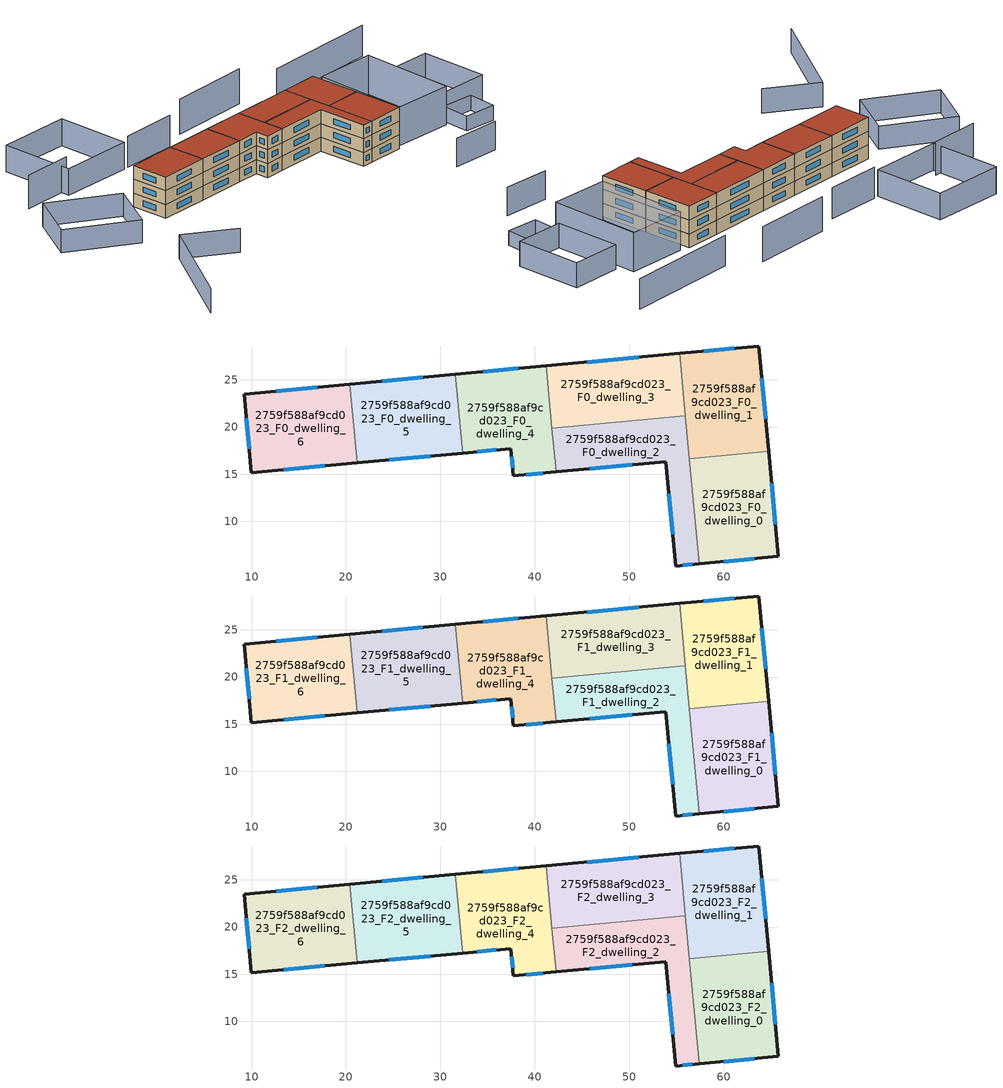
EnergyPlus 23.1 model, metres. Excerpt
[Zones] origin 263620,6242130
2759f588af9cd023_F0_dwelling_0
 floor ground (EU_floor_Construction): 64.76,17.44 65.8,6.29 57.43,5.51 56.39,16.66 z0
 wall outside (EU_wall_Construction): 57.43,5.51 65.8,6.29 64.76,17.44 z0:3
 wall to 2759f588af9cd023_F0_dwelling_1 (EU_wall_Construction): 64.76,17.44 56.39,16.66 z0:3
 wall to 2759f588af9cd023_F0_dwelling_2 (EU_wall_Construction): 56.39,16.66 57.43,5.51 z0:3
 window (EU_Window_Construction): 65.49,9.71 65.08,14.02 / 60,5.75 63.24,6.05 z0.92:2.08
2759f588af9cd023_F0_dwelling_1
 floor ground (EU_floor_Construction): 63.72,28.58 64.76,17.44 56.39,16.66 55.35,27.8 z0
 wall outside (EU_wall_Construction): 64.76,17.44 63.72,28.58 55.35,27.8 z0:3
 wall to 2759f588af9cd023_F0_dwelling_3 (EU_wall_Construction): 55.35,27.8 55.97,21.2 z0:3
 wall to 2759f588af9cd023_F0_dwelling_2 (EU_wall_Construction): 55.97,21.2 56.39,16.65 z0:3
 window (EU_Window_Construction): 64.45,20.85 64.04,25.17 / 61.16,28.34 57.91,28.04 z0.92:2.08
2759f588af9cd023_F0_dwelling_2
 floor ground (EU_floor_Construction): 55.96,21.2 57.43,5.51 54.92,5.28 53.89,16.33 42.25,15.24 41.82,19.88 z0
 wall outside (EU_wall_Construction): 42.25,15.24 53.89,16.33 54.92,5.28 57.43,5.51 z0:3
 wall to 2759f588af9cd023_F0_dwelling_3 (EU_wall_Construction): 55.96,21.2 41.82,19.88 z0:3
 wall to 2759f588af9cd023_F0_dwelling_4 (EU_wall_Construction): 41.82,19.88 42.25,15.24 z0:3
 window (EU_Window_Construction): 55.69,5.35 56.66,5.44 / 54.21,12.94 54.61,8.66 / 45.82,15.57 50.33,15.99 z0.92:2.08
2759f588af9cd023_F0_dwelling_3
 floor ground (EU_floor_Construction): 55.35,27.8 55.96,21.2 41.82,19.88 41.2,26.48 z0
 wall outside (EU_wall_Construction): 55.35,27.8 41.2,26.48 z0:3
 wall to 2759f588af9cd023_F0_dwelling_4 (EU_wall_Construction): 41.2,26.48 41.82,19.88 z0:3
 window (EU_Window_Construction): 51.02,27.39 45.54,26.88 z0.92:2.08
2759f588af9cd023_F0_dwelling_4
 floor ground (EU_floor_Construction): 41.2,26.48 42.25,15.24 37.73,14.82 37.46,17.71 32.36,17.24 31.58,25.58 z0
 wall outside (EU_wall_Construction): 41.2,26.48 31.59,25.58 / 32.36,17.24 37.46,17.71 37.73,14.82 42.25,15.24 z0:3
 wall to 2759f588af9cd023_F0_dwelling_5 (EU_wall_Construction): 31.59,25.58 32.37,17.24 z0:3
 window (EU_Window_Construction): 38.26,26.2 34.53,25.86 / 39.12,14.95 40.87,15.11 / 37.54,16.82 37.65,15.7 / 33.93,17.38 35.9,17.57 z0.92:2.08
2759f588af9cd023_F0_dwelling_5
 floor ground (EU_floor_Construction): 31.59,25.58 32.36,17.24 21.18,16.19 20.4,24.54 z0
 wall outside (EU_wall_Construction): 21.18,16.19 32.36,17.24 / 31.59,25.58 20.4,24.54 z0:3
 wall to 2759f588af9cd023_F0_dwelling_6 (EU_wall_Construction): 20.4,24.54 21.18,16.19 z0:3
 window (EU_Window_Construction): 24.61,16.51 28.94,16.92 / 28.16,25.26 23.83,24.86 z0.92:2.08
2759f588af9cd023_F0_dwelling_6
 floor ground (EU_floor_Construction): 20.4,24.54 21.18,16.19 10,15.15 9.22,23.49 z0
 wall outside (EU_wall_Construction): 20.4,24.54 9.22,23.49 10,15.15 21.18,16.19 z0:3
 window (EU_Window_Construction): 13.42,15.47 17.75,15.87 / 9.46,20.94 9.76,17.7 / 16.98,24.22 12.64,23.81 z0.92:2.08
2759f588af9cd023_F1_dwelling_0
 floor to 2759f588af9cd023_F0_dwelling_0 (EU_floor_Construction): 64.76,17.44 65.8,6.29 57.43,5.51 56.39,16.66 z3
 wall outside (EU_wall_Construction): 57.43,5.51 65.8,6.29 64.76,17.44 z3:6
 wall to 2759f588af9cd023_F1_dwelling_1 (EU_wall_Construction): 64.76,17.44 56.39,16.66 z3:6
 wall to 2759f588af9cd023_F1_dwelling_2 (EU_wall_Construction): 56.39,16.66 57.43,5.51 z3:6
 window (EU_Window_Construction): 65.49,9.71 65.08,14.02 / 60,5.75 63.24,6.05 z3.92:5.08
2759f588af9cd023_F1_dwelling_1
 floor to 2759f588af9cd023_F0_dwelling_1 (EU_floor_Construction): 63.72,28.58 64.76,17.44 56.39,16.66 55.35,27.8 z3
 wall outside (EU_wall_Construction): 64.76,17.44 63.72,28.58 55.35,27.8 z3:6
 wall to 2759f588af9cd023_F1_dwelling_3 (EU_wall_Construction): 55.35,27.8 55.97,21.2 z3:6
 wall to 2759f588af9cd023_F1_dwelling_2 (EU_wall_Construction): 55.97,21.2 56.39,16.65 z3:6
 window (EU_Window_Construction): 64.45,20.85 64.04,25.17 / 61.16,28.34 57.91,28.04 z3.92:5.08
2759f588af9cd023_F1_dwelling_2
 floor to 2759f588af9cd023_F0_dwelling_2 (EU_floor_Construction): 55.96,21.2 57.43,5.51 54.92,5.28 53.89,16.33 42.25,15.24 41.82,19.88 z3
 wall outside (EU_wall_Construction): 42.25,15.24 53.89,16.33 54.92,5.28 57.43,5.51 z3:6
 wall to 2759f588af9cd023_F1_dwelling_3 (EU_wall_Construction): 55.96,21.2 41.82,19.88 z3:6
 wall to 2759f588af9cd023_F1_dwelling_4 (EU_wall_Construction): 41.82,19.88 42.25,15.24 z3:6
 window (EU_Window_Construction): 55.69,5.35 56.66,5.44 / 54.21,12.94 54.61,8.66 / 45.82,15.57 50.33,15.99 z3.92:5.08
2759f588af9cd023_F1_dwelling_3
 floor to 2759f588af9cd023_F0_dwelling_3 (EU_floor_Construction): 55.35,27.8 55.96,21.2 41.82,19.88 41.2,26.48 z3
 wall outside (EU_wall_Construction): 55.35,27.8 41.2,26.48 z3:6
 wall to 2759f588af9cd023_F1_dwelling_4 (EU_wall_Construction): 41.2,26.48 41.82,19.88 z3:6
 window (EU_Window_Construction): 51.02,27.39 45.54,26.88 z3.92:5.08
2759f588af9cd023_F1_dwelling_4
 floor to 2759f588af9cd023_F0_dwelling_4 (EU_floor_Construction): 41.2,26.48 42.25,15.24 37.73,14.82 37.46,17.71 32.36,17.24 31.58,25.58 z3
 wall outside (EU_wall_Construction): 41.2,26.48 31.59,25.58 / 32.36,17.24 37.46,17.71 37.73,14.82 42.25,15.24 z3:6
 wall to 2759f588af9cd023_F1_dwelling_5 (EU_wall_Construction): 31.59,25.58 32.37,17.24 z3:6
 window (EU_Window_Construction): 38.26,26.2 34.53,25.86 / 39.12,14.95 40.87,15.11 / 37.54,16.82 37.65,15.7 / 33.93,17.38 35.9,17.57 z3.92:5.08
2759f588af9cd023_F1_dwelling_5
 floor to 2759f588af9cd023_F0_dwelling_5 (EU_floor_Construction): 31.58,25.58 32.36,17.24 21.18,16.19 20.4,24.54 z3
 wall outside (EU_wall_Construction): 21.18,16.19 32.36,17.24 / 31.59,25.58 20.4,24.54 z3:6
 wall to 2759f588af9cd023_F1_dwelling_6 (EU_wall_Construction): 20.4,24.54 21.18,16.19 z3:6
 window (EU_Window_Construction): 24.61,16.51 28.94,16.92 / 28.16,25.26 23.83,24.86 z3.92:5.08
2759f588af9cd023_F1_dwelling_6
 floor to 2759f588af9cd023_F0_dwelling_6 (EU_floor_Construction): 20.4,24.54 21.18,16.19 10,15.15 9.22,23.49 z3
 wall outside (EU_wall_Construction): 20.4,24.54 9.22,23.49 10,15.15 21.18,16.19 z3:6
 window (EU_Window_Construction): 13.42,15.47 17.75,15.87 / 9.46,20.94 9.76,17.7 / 16.98,24.22 12.64,23.81 z3.92:5.08
2759f588af9cd023_F2_dwelling_0
 floor to 2759f588af9cd023_F1_dwelling_0 (EU_floor_Construction): 64.76,17.44 65.8,6.29 57.43,5.51 56.39,16.66 z6
 wall outside (EU_wall_Construction): 57.43,5.51 65.8,6.29 64.76,17.44 z6:9
 wall to 2759f588af9cd023_F2_dwelling_1 (EU_wall_Construction): 64.76,17.44 56.39,16.66 z6:9
 wall to 2759f588af9cd023_F2_dwelling_2 (EU_wall_Construction): 56.39,16.66 57.43,5.51 z6:9
 window (EU_Window_Construction): 65.49,9.71 65.08,14.02 / 60,5.75 63.24,6.05 z6.92:8.08
 roof outside (EU_roof_Construction): 65.8,6.29 64.76,17.44 56.39,16.66 57.43,5.51 z9
2759f588af9cd023_F2_dwelling_1
 floor to 2759f588af9cd023_F1_dwelling_1 (EU_floor_Construction): 63.72,28.58 64.76,17.44 56.39,16.66 55.35,27.8 z6
 wall outside (EU_wall_Construction): 64.76,17.44 63.72,28.58 55.35,27.8 z6:9
 wall to 2759f588af9cd023_F2_dwelling_3 (EU_wall_Construction): 55.35,27.8 55.97,21.2 z6:9
 wall to 2759f588af9cd023_F2_dwelling_2 (EU_wall_Construction): 55.97,21.2 56.39,16.65 z6:9
 window (EU_Window_Construction): 64.45,20.85 64.04,25.17 / 61.16,28.34 57.91,28.04 z6.92:8.08
 roof outside (EU_roof_Construction): 64.76,17.44 63.72,28.58 55.35,27.8 56.39,16.66 z9
2759f588af9cd023_F2_dwelling_2
 floor to 2759f588af9cd023_F1_dwelling_2 (EU_floor_Construction): 55.96,21.2 57.43,5.51 54.92,5.28 53.89,16.33 42.25,15.24 41.82,19.88 z6
 wall outside (EU_wall_Construction): 42.25,15.24 53.89,16.33 54.92,5.28 57.43,5.51 z6:9
 wall to 2759f588af9cd023_F2_dwelling_3 (EU_wall_Construction): 55.96,21.2 41.82,19.88 z6:9
 wall to 2759f588af9cd023_F2_dwelling_4 (EU_wall_Construction): 41.82,19.88 42.25,15.24 z6:9
 window (EU_Window_Construction): 55.69,5.35 56.66,5.44 / 54.21,12.94 54.61,8.66 / 45.82,15.57 50.33,15.99 z6.92:8.08
 roof outside (EU_roof_Construction): 57.43,5.51 55.96,21.2 41.82,19.88 42.25,15.24 53.89,16.33 54.92,5.28 z9
2759f588af9cd023_F2_dwelling_3
 floor to 2759f588af9cd023_F1_dwelling_3 (EU_floor_Construction): 55.35,27.8 55.96,21.2 41.82,19.88 41.2,26.48 z6
 wall outside (EU_wall_Construction): 55.35,27.8 41.2,26.48 z6:9
 wall to 2759f588af9cd023_F2_dwelling_4 (EU_wall_Construction): 41.2,26.48 41.82,19.88 z6:9
 window (EU_Window_Construction): 51.02,27.39 45.54,26.88 z6.92:8.08
 roof outside (EU_roof_Construction): 55.96,21.2 55.35,27.8 41.2,26.48 41.82,19.88 z9
2759f588af9cd023_F2_dwelling_4
 floor to 2759f588af9cd023_F1_dwelling_4 (EU_floor_Construction): 41.2,26.48 42.25,15.24 37.73,14.82 37.46,17.71 32.36,17.24 31.58,25.58 z6
 wall outside (EU_wall_Construction): 41.2,26.48 31.59,25.58 / 32.36,17.24 37.46,17.71 37.73,14.82 42.25,15.24 z6:9
 wall to 2759f588af9cd023_F2_dwelling_5 (EU_wall_Construction): 31.59,25.58 32.37,17.24 z6:9
 window (EU_Window_Construction): 38.26,26.2 34.53,25.86 / 39.12,14.95 40.87,15.11 / 37.54,16.82 37.65,15.7 / 33.93,17.38 35.9,17.57 z6.92:8.08
 roof outside (EU_roof_Construction): 42.25,15.24 41.2,26.48 31.58,25.58 32.36,17.24 37.46,17.71 37.73,14.82 z9
2759f588af9cd023_F2_dwelling_5
 floor to 2759f588af9cd023_F1_dwelling_5 (EU_floor_Construction): 31.58,25.58 32.36,17.24 21.18,16.19 20.4,24.54 z6
 wall outside (EU_wall_Construction): 21.18,16.19 32.36,17.24 / 31.59,25.58 20.4,24.54 z6:9
 wall to 2759f588af9cd023_F2_dwelling_6 (EU_wall_Construction): 20.4,24.54 21.18,16.19 z6:9
 window (EU_Window_Construction): 24.61,16.51 28.94,16.92 / 28.16,25.26 23.83,24.86 z6.92:8.08
 roof outside (EU_roof_Construction): 32.36,17.24 31.59,25.58 20.4,24.54 21.18,16.19 z9
2759f588af9cd023_F2_dwelling_6
 floor to 2759f588af9cd023_F1_dwelling_6 (EU_floor_Construction): 20.4,24.54 21.18,16.19 10,15.15 9.22,23.49 z6
 wall outside (EU_wall_Construction): 20.4,24.54 9.22,23.49 10,15.15 21.18,16.19 z6:9
 window (EU_Window_Construction): 13.42,15.47 17.75,15.87 / 9.46,20.94 9.76,17.7 / 16.98,24.22 12.64,23.81 z6.92:8.08
 roof outside (EU_roof_Construction): 21.18,16.19 20.4,24.54 9.22,23.49 10,15.15 z9
shading: 68.08,-7.64 78.99,-7.22 z0:6.2; -14.5,-22.61 -1.39,-0.22 / -1.39,-0.22 9.38,-6.52 z0:5.3; 81.1,2.95 81.15,9.42 / 81.15,9.42 88.47,9.36 / 88.47,9.36 88.42,2.89 / 88.42,2.89 81.1,2.95 z0:3.2; -1.32,10.32 -15.99,18.08 / -15.99,18.08 -9.93,29.53 / -9.93,29.53 4.74,21.77 / 4.74,21.77 -1.32,10.32 z0:5; 66.75,7.24 65.76,28.22 / 65.76,28.22 79.33,28.86 / 79.33,28.86 80.32,7.88 / 80.32,7.88 66.75,7.24 z0:8.4; 92.65,26.4 93.59,11.38 / 93.59,11.38 82.12,10.66 / 82.12,10.66 81.19,25.68 / 81.19,25.68 92.65,26.4 z0:5.4; 19.15,53.92 20.29,37.4 / 20.29,37.4 3.77,36.27 / 3.77,36.27 2.64,52.78 / 2.64,52.78 19.15,53.92 z0:5.8; 5.14,38.32 -6.18,37.41 z0:7.3; 34.02,38.67 21.34,37.57 z0:6.8; 57.95,43.43 39.56,41.48 z0:7.6; 90.9,42.38 64.54,39.67 z0:6.7
[Building]
EU S2 Campaign: North Axis=0; Terrain=City; Solar Distribution=FullExterior
[Site:Location]
Cape.Town.Intl.AP: Latitude=-33.965; Longitude=18.602; Time Zone=2; Elevation=46
[SizingPeriod:WeatherFileDays]
AnnualSizingPeriod: Begin Month=1; Begin Day of Month=1; End Month=12; End Day of Month=31; Day of Week for Start Day=Monday; Use Weather File Daylight Saving Period=No; Use Weather File Rain and Snow Indicators=No
[MATERIAL]
EU_InternalMass_Material: Roughness=MediumRough; Thickness=0.1; Conductivity=1; Density=1800; Specific Heat=900; Thermal Absorptance=0.9; Solar Absorptance=0.7; Visible Absorptance=0.7
[MATERIAL:NOMASS] Roughness=MediumRough; Thermal Absorptance=0.9; Solar Absorptance=0.7; Visible Absorptance=0.7
Name | Thermal Resistance
EU_wall_NoMass | 0.443251
EU_roof_NoMass | 0.403317
EU_floor_NoMass | 0.599929
[WINDOWMATERIAL:SIMPLEGLAZINGSYSTEM]
EU_Window_SimpleGlazing: UFactor=4.90254; Solar Heat Gain Coefficient=0.85; Visible Transmittance=0.85
[CONSTRUCTION]
EU_wall_Construction: EU_wall_NoMass
EU_roof_Construction: EU_roof_NoMass
EU_floor_Construction: EU_floor_NoMass
EU_Window_Construction: EU_Window_SimpleGlazing
EU_InternalMass_Construction: EU_InternalMass_Material
[ZONE] Type=1; Multiplier=1; Ceiling Height=autocalculate; Floor Area=autocalculate; Part of Total Floor Area=Yes
Name | Volume
2759f588af9cd023_F0_dwelling_0; 2759f588af9cd023_F1_dwelling_0; 2759f588af9cd023_F2_dwelling_0; 2759f588af9cd023_F0_dwelling_1 | 282.417
2759f588af9cd023_F1_dwelling_1; 2759f588af9cd023_F2_dwelling_1 | 282.418
2759f588af9cd023_F0_dwelling_2; 2759f588af9cd023_F1_dwelling_2; 2759f588af9cd023_F2_dwelling_2 | 282.469
2759f588af9cd023_F0_dwelling_3; 2759f588af9cd023_F1_dwelling_3; 2759f588af9cd023_F2_dwelling_3 | 282.422
2759f588af9cd023_F0_dwelling_4; 2759f588af9cd023_F1_dwelling_4; 2759f588af9cd023_F2_dwelling_4 | 282.448
2759f588af9cd023_F0_dwelling_5; 2759f588af9cd023_F1_dwelling_5; 2759f588af9cd023_F2_dwelling_5 | 282.43
2759f588af9cd023_F0_dwelling_6; 2759f588af9cd023_F1_dwelling_6; 2759f588af9cd023_F2_dwelling_6 | 282.416
[INTERNALMASS] Construction=EU_InternalMass_Construction
Name | Zone or ZoneList | Surface Area
2759f588af9cd023_F0_dwelling_0_EU_InternalMass | 2759f588af9cd023_F0_dwelling_0 | 94.1393
2759f588af9cd023_F0_dwelling_1_EU_InternalMass | 2759f588af9cd023_F0_dwelling_1 | 94.1389
2759f588af9cd023_F0_dwelling_2_EU_InternalMass | 2759f588af9cd023_F0_dwelling_2 | 94.1585
2759f588af9cd023_F0_dwelling_3_EU_InternalMass | 2759f588af9cd023_F0_dwelling_3 | 94.138
2759f588af9cd023_F0_dwelling_4_EU_InternalMass | 2759f588af9cd023_F0_dwelling_4 | 94.1492
2759f588af9cd023_F0_dwelling_5_EU_InternalMass | 2759f588af9cd023_F0_dwelling_5 | 94.1432
2759f588af9cd023_F0_dwelling_6_EU_InternalMass | 2759f588af9cd023_F0_dwelling_6 | 94.1386
2759f588af9cd023_F1_dwelling_0_EU_InternalMass | 2759f588af9cd023_F1_dwelling_0 | 94.1393
2759f588af9cd023_F1_dwelling_1_EU_InternalMass | 2759f588af9cd023_F1_dwelling_1 | 94.1389
2759f588af9cd023_F1_dwelling_2_EU_InternalMass | 2759f588af9cd023_F1_dwelling_2 | 94.1585
2759f588af9cd023_F1_dwelling_3_EU_InternalMass | 2759f588af9cd023_F1_dwelling_3 | 94.138
2759f588af9cd023_F1_dwelling_4_EU_InternalMass | 2759f588af9cd023_F1_dwelling_4 | 94.1492
2759f588af9cd023_F1_dwelling_5_EU_InternalMass | 2759f588af9cd023_F1_dwelling_5 | 94.1432
2759f588af9cd023_F1_dwelling_6_EU_InternalMass | 2759f588af9cd023_F1_dwelling_6 | 94.1386
2759f588af9cd023_F2_dwelling_0_EU_InternalMass | 2759f588af9cd023_F2_dwelling_0 | 94.1393
2759f588af9cd023_F2_dwelling_1_EU_InternalMass | 2759f588af9cd023_F2_dwelling_1 | 94.1389
2759f588af9cd023_F2_dwelling_2_EU_InternalMass | 2759f588af9cd023_F2_dwelling_2 | 94.1585
2759f588af9cd023_F2_dwelling_3_EU_InternalMass | 2759f588af9cd023_F2_dwelling_3 | 94.138
2759f588af9cd023_F2_dwelling_4_EU_InternalMass | 2759f588af9cd023_F2_dwelling_4 | 94.1492
2759f588af9cd023_F2_dwelling_5_EU_InternalMass | 2759f588af9cd023_F2_dwelling_5 | 94.1432
2759f588af9cd023_F2_dwelling_6_EU_InternalMass | 2759f588af9cd023_F2_dwelling_6 | 94.1386
[OTHEREQUIPMENT] Fuel Type=Electricity; Design Level Calculation Method=Watts/Area; Power per Zone Floor Area=1; Fraction Latent=0; Fraction Radiant=0; Fraction Lost=0; Carbon Dioxide Generation Rate=0; EndUse Subcategory=EU_Step8_InternalGains
Name | Zone or ZoneList or Space or SpaceList | Schedule
EU_Step8_InternalGain_2759f588af9cd023_F0_dwelling_0_f000 | 2759f588af9cd023_F0_dwelling_0 | EU_Step8_GainSchedule_2759f588af9cd023_F0_dwelling_0_f000
EU_Step8_InternalGain_2759f588af9cd023_F0_dwelling_1_f000 | 2759f588af9cd023_F0_dwelling_1 | EU_Step8_GainSchedule_2759f588af9cd023_F0_dwelling_1_f000
EU_Step8_InternalGain_2759f588af9cd023_F0_dwelling_2_f000 | 2759f588af9cd023_F0_dwelling_2 | EU_Step8_GainSchedule_2759f588af9cd023_F0_dwelling_2_f000
EU_Step8_InternalGain_2759f588af9cd023_F0_dwelling_3_f000 | 2759f588af9cd023_F0_dwelling_3 | EU_Step8_GainSchedule_2759f588af9cd023_F0_dwelling_3_f000
EU_Step8_InternalGain_2759f588af9cd023_F0_dwelling_4_f000 | 2759f588af9cd023_F0_dwelling_4 | EU_Step8_GainSchedule_2759f588af9cd023_F0_dwelling_4_f000
EU_Step8_InternalGain_2759f588af9cd023_F0_dwelling_5_f000 | 2759f588af9cd023_F0_dwelling_5 | EU_Step8_GainSchedule_2759f588af9cd023_F0_dwelling_5_f000
EU_Step8_InternalGain_2759f588af9cd023_F0_dwelling_6_f000 | 2759f588af9cd023_F0_dwelling_6 | EU_Step8_GainSchedule_2759f588af9cd023_F0_dwelling_6_f000
EU_Step8_InternalGain_2759f588af9cd023_F1_dwelling_0_f000 | 2759f588af9cd023_F1_dwelling_0 | EU_Step8_GainSchedule_2759f588af9cd023_F1_dwelling_0_f000
EU_Step8_InternalGain_2759f588af9cd023_F1_dwelling_1_f000 | 2759f588af9cd023_F1_dwelling_1 | EU_Step8_GainSchedule_2759f588af9cd023_F1_dwelling_1_f000
EU_Step8_InternalGain_2759f588af9cd023_F1_dwelling_2_f000 | 2759f588af9cd023_F1_dwelling_2 | EU_Step8_GainSchedule_2759f588af9cd023_F1_dwelling_2_f000
EU_Step8_InternalGain_2759f588af9cd023_F1_dwelling_3_f000 | 2759f588af9cd023_F1_dwelling_3 | EU_Step8_GainSchedule_2759f588af9cd023_F1_dwelling_3_f000
EU_Step8_InternalGain_2759f588af9cd023_F1_dwelling_4_f000 | 2759f588af9cd023_F1_dwelling_4 | EU_Step8_GainSchedule_2759f588af9cd023_F1_dwelling_4_f000
EU_Step8_InternalGain_2759f588af9cd023_F1_dwelling_5_f000 | 2759f588af9cd023_F1_dwelling_5 | EU_Step8_GainSchedule_2759f588af9cd023_F1_dwelling_5_f000
EU_Step8_InternalGain_2759f588af9cd023_F1_dwelling_6_f000 | 2759f588af9cd023_F1_dwelling_6 | EU_Step8_GainSchedule_2759f588af9cd023_F1_dwelling_6_f000
EU_Step8_InternalGain_2759f588af9cd023_F2_dwelling_0_f000 | 2759f588af9cd023_F2_dwelling_0 | EU_Step8_GainSchedule_2759f588af9cd023_F2_dwelling_0_f000
EU_Step8_InternalGain_2759f588af9cd023_F2_dwelling_1_f000 | 2759f588af9cd023_F2_dwelling_1 | EU_Step8_GainSchedule_2759f588af9cd023_F2_dwelling_1_f000
EU_Step8_InternalGain_2759f588af9cd023_F2_dwelling_2_f000 | 2759f588af9cd023_F2_dwelling_2 | EU_Step8_GainSchedule_2759f588af9cd023_F2_dwelling_2_f000
EU_Step8_InternalGain_2759f588af9cd023_F2_dwelling_3_f000 | 2759f588af9cd023_F2_dwelling_3 | EU_Step8_GainSchedule_2759f588af9cd023_F2_dwelling_3_f000
EU_Step8_InternalGain_2759f588af9cd023_F2_dwelling_4_f000 | 2759f588af9cd023_F2_dwelling_4 | EU_Step8_GainSchedule_2759f588af9cd023_F2_dwelling_4_f000
EU_Step8_InternalGain_2759f588af9cd023_F2_dwelling_5_f000 | 2759f588af9cd023_F2_dwelling_5 | EU_Step8_GainSchedule_2759f588af9cd023_F2_dwelling_5_f000
EU_Step8_InternalGain_2759f588af9cd023_F2_dwelling_6_f000 | 2759f588af9cd023_F2_dwelling_6 | EU_Step8_GainSchedule_2759f588af9cd023_F2_dwelling_6_f000
[ZONEVENTILATION:DESIGNFLOWRATE] Schedule=EU_AlwaysOn; Design Flow Rate Calculation Method=AirChanges/Hour; Air Changes per Hour=0.713097; Ventilation Type=Natural; Fan Pressure Rise=0; Fan Total Efficiency=1; Constant Term Coefficient=1; Temperature Term Coefficient=0; Velocity Term Coefficient=0; Velocity Squared Term Coefficient=0; Minimum Indoor Temperature=-100; Maximum Indoor Temperature=100; Delta Temperature=-100; Minimum Outdoor Temperature=-100; Maximum Outdoor Temperature=100; Maximum Wind Speed=40
Name | Zone or ZoneList or Space or SpaceList
EU_ConstantAir_2759f588af9cd023_F0_dwelling_0 | 2759f588af9cd023_F0_dwelling_0
EU_ConstantAir_2759f588af9cd023_F0_dwelling_1 | 2759f588af9cd023_F0_dwelling_1
EU_ConstantAir_2759f588af9cd023_F0_dwelling_2 | 2759f588af9cd023_F0_dwelling_2
EU_ConstantAir_2759f588af9cd023_F0_dwelling_3 | 2759f588af9cd023_F0_dwelling_3
EU_ConstantAir_2759f588af9cd023_F0_dwelling_4 | 2759f588af9cd023_F0_dwelling_4
EU_ConstantAir_2759f588af9cd023_F0_dwelling_5 | 2759f588af9cd023_F0_dwelling_5
EU_ConstantAir_2759f588af9cd023_F0_dwelling_6 | 2759f588af9cd023_F0_dwelling_6
EU_ConstantAir_2759f588af9cd023_F1_dwelling_0 | 2759f588af9cd023_F1_dwelling_0
EU_ConstantAir_2759f588af9cd023_F1_dwelling_1 | 2759f588af9cd023_F1_dwelling_1
EU_ConstantAir_2759f588af9cd023_F1_dwelling_2 | 2759f588af9cd023_F1_dwelling_2
EU_ConstantAir_2759f588af9cd023_F1_dwelling_3 | 2759f588af9cd023_F1_dwelling_3
EU_ConstantAir_2759f588af9cd023_F1_dwelling_4 | 2759f588af9cd023_F1_dwelling_4
EU_ConstantAir_2759f588af9cd023_F1_dwelling_5 | 2759f588af9cd023_F1_dwelling_5
EU_ConstantAir_2759f588af9cd023_F1_dwelling_6 | 2759f588af9cd023_F1_dwelling_6
EU_ConstantAir_2759f588af9cd023_F2_dwelling_0 | 2759f588af9cd023_F2_dwelling_0
EU_ConstantAir_2759f588af9cd023_F2_dwelling_1 | 2759f588af9cd023_F2_dwelling_1
EU_ConstantAir_2759f588af9cd023_F2_dwelling_2 | 2759f588af9cd023_F2_dwelling_2
EU_ConstantAir_2759f588af9cd023_F2_dwelling_3 | 2759f588af9cd023_F2_dwelling_3
EU_ConstantAir_2759f588af9cd023_F2_dwelling_4 | 2759f588af9cd023_F2_dwelling_4
EU_ConstantAir_2759f588af9cd023_F2_dwelling_5 | 2759f588af9cd023_F2_dwelling_5
EU_ConstantAir_2759f588af9cd023_F2_dwelling_6 | 2759f588af9cd023_F2_dwelling_6
[HVACTEMPLATE:THERMOSTAT] Constant Heating Setpoint=20; Constant Cooling Setpoint=50
EU_HeatOnly_2759f588af9cd023_F0_dwelling_0; EU_HeatOnly_2759f588af9cd023_F0_dwelling_1; EU_HeatOnly_2759f588af9cd023_F0_dwelling_2; EU_HeatOnly_2759f588af9cd023_F0_dwelling_3; EU_HeatOnly_2759f588af9cd023_F0_dwelling_4; EU_HeatOnly_2759f588af9cd023_F0_dwelling_5; EU_HeatOnly_2759f588af9cd023_F0_dwelling_6; EU_HeatOnly_2759f588af9cd023_F1_dwelling_0; EU_HeatOnly_2759f588af9cd023_F1_dwelling_1; EU_HeatOnly_2759f588af9cd023_F1_dwelling_2; EU_HeatOnly_2759f588af9cd023_F1_dwelling_3; EU_HeatOnly_2759f588af9cd023_F1_dwelling_4; EU_HeatOnly_2759f588af9cd023_F1_dwelling_5; EU_HeatOnly_2759f588af9cd023_F1_dwelling_6; EU_HeatOnly_2759f588af9cd023_F2_dwelling_0; EU_HeatOnly_2759f588af9cd023_F2_dwelling_1; EU_HeatOnly_2759f588af9cd023_F2_dwelling_2; EU_HeatOnly_2759f588af9cd023_F2_dwelling_3; EU_HeatOnly_2759f588af9cd023_F2_dwelling_4; EU_HeatOnly_2759f588af9cd023_F2_dwelling_5; EU_HeatOnly_2759f588af9cd023_F2_dwelling_6
[HVACTEMPLATE:ZONE:IDEALLOADSAIRSYSTEM] System Availability Schedule=EU_AlwaysOn; Maximum Heating Supply Air Temperature=50; Minimum Cooling Supply Air Temperature=13; Maximum Heating Supply Air Humidity Ratio=0.0156; Minimum Cooling Supply Air Humidity Ratio=0.0077; Heating Limit=NoLimit; Cooling Limit=NoLimit; Heating Availability Schedule=EU_AlwaysOn; Cooling Availability Schedule=EU_CoolingOff; Dehumidification Control Type=ConstantSensibleHeatRatio; Cooling Sensible Heat Ratio=0.7; Dehumidification Setpoint=60; Humidification Control Type=None; Humidification Setpoint=30; Outdoor Air Method=None; Outdoor Air Flow Rate per Person=0.00944; Outdoor Air Flow Rate per Zone Floor Area=0; Outdoor Air Flow Rate per Zone=0; Demand Controlled Ventilation Type=None; Outdoor Air Economizer Type=NoEconomizer; Heat Recovery Type=None; Sensible Heat Recovery Effectiveness=0.7; Latent Heat Recovery Effectiveness=0.65
Name | Template Thermostat
2759f588af9cd023_F0_dwelling_0 | EU_HeatOnly_2759f588af9cd023_F0_dwelling_0
2759f588af9cd023_F0_dwelling_1 | EU_HeatOnly_2759f588af9cd023_F0_dwelling_1
2759f588af9cd023_F0_dwelling_2 | EU_HeatOnly_2759f588af9cd023_F0_dwelling_2
2759f588af9cd023_F0_dwelling_3 | EU_HeatOnly_2759f588af9cd023_F0_dwelling_3
2759f588af9cd023_F0_dwelling_4 | EU_HeatOnly_2759f588af9cd023_F0_dwelling_4
2759f588af9cd023_F0_dwelling_5 | EU_HeatOnly_2759f588af9cd023_F0_dwelling_5
2759f588af9cd023_F0_dwelling_6 | EU_HeatOnly_2759f588af9cd023_F0_dwelling_6
2759f588af9cd023_F1_dwelling_0 | EU_HeatOnly_2759f588af9cd023_F1_dwelling_0
2759f588af9cd023_F1_dwelling_1 | EU_HeatOnly_2759f588af9cd023_F1_dwelling_1
2759f588af9cd023_F1_dwelling_2 | EU_HeatOnly_2759f588af9cd023_F1_dwelling_2
2759f588af9cd023_F1_dwelling_3 | EU_HeatOnly_2759f588af9cd023_F1_dwelling_3
2759f588af9cd023_F1_dwelling_4 | EU_HeatOnly_2759f588af9cd023_F1_dwelling_4
2759f588af9cd023_F1_dwelling_5 | EU_HeatOnly_2759f588af9cd023_F1_dwelling_5
2759f588af9cd023_F1_dwelling_6 | EU_HeatOnly_2759f588af9cd023_F1_dwelling_6
2759f588af9cd023_F2_dwelling_0 | EU_HeatOnly_2759f588af9cd023_F2_dwelling_0
2759f588af9cd023_F2_dwelling_1 | EU_HeatOnly_2759f588af9cd023_F2_dwelling_1
2759f588af9cd023_F2_dwelling_2 | EU_HeatOnly_2759f588af9cd023_F2_dwelling_2
2759f588af9cd023_F2_dwelling_3 | EU_HeatOnly_2759f588af9cd023_F2_dwelling_3
2759f588af9cd023_F2_dwelling_4 | EU_HeatOnly_2759f588af9cd023_F2_dwelling_4
2759f588af9cd023_F2_dwelling_5 | EU_HeatOnly_2759f588af9cd023_F2_dwelling_5
2759f588af9cd023_F2_dwelling_6 | EU_HeatOnly_2759f588af9cd023_F2_dwelling_6
[SIZING:ZONE] Zone Cooling Design Supply Air Temperature Input Method=SupplyAirTemperature; Zone Cooling Design Supply Air Temperature=13; Zone Heating Design Supply Air Temperature Input Method=SupplyAirTemperature; Zone Heating Design Supply Air Temperature=50; Zone Cooling Design Supply Air Humidity Ratio=0.008; Zone Heating Design Supply Air Humidity Ratio=0.008; Cooling Design Air Flow Method=DesignDay; Cooling Design Air Flow Rate=0; Cooling Minimum Air Flow per Zone Floor Area=0.000762; Cooling Minimum Air Flow=0; Cooling Minimum Air Flow Fraction=0.2; Heating Design Air Flow Method=DesignDay; Heating Design Air Flow Rate=0; Heating Maximum Air Flow per Zone Floor Area=0.002032; Heating Maximum Air Flow=0.141576; Heating Maximum Air Flow Fraction=0.3; Account for Dedicated Outdoor Air System=No; Dedicated Outdoor Air System Control Strategy=NeutralSupplyAir; Dedicated Outdoor Air Low Setpoint Temperature for Design=autosize; Dedicated Outdoor Air High Setpoint Temperature for Design=autosize; Zone Load Sizing Method=Sensible Load Only No Latent Load; Zone Latent Cooling Design Supply Air Humidity Ratio Input Method=HumidityRatioDifference; Zone Cooling Design Supply Air Humidity Ratio Difference=0.005; Zone Latent Heating Design Supply Air Humidity Ratio Input Method=HumidityRatioDifference; Zone Humidification Design Supply Air Humidity Ratio Difference=0.005
2759f588af9cd023_F0_dwelling_0; 2759f588af9cd023_F0_dwelling_1; 2759f588af9cd023_F0_dwelling_2; 2759f588af9cd023_F0_dwelling_3; 2759f588af9cd023_F0_dwelling_4; 2759f588af9cd023_F0_dwelling_5; 2759f588af9cd023_F0_dwelling_6; 2759f588af9cd023_F1_dwelling_0; 2759f588af9cd023_F1_dwelling_1; 2759f588af9cd023_F1_dwelling_2; 2759f588af9cd023_F1_dwelling_3; 2759f588af9cd023_F1_dwelling_4; 2759f588af9cd023_F1_dwelling_5; 2759f588af9cd023_F1_dwelling_6; 2759f588af9cd023_F2_dwelling_0; 2759f588af9cd023_F2_dwelling_1; 2759f588af9cd023_F2_dwelling_2; 2759f588af9cd023_F2_dwelling_3; 2759f588af9cd023_F2_dwelling_4; 2759f588af9cd023_F2_dwelling_5; 2759f588af9cd023_F2_dwelling_6
[SCHEDULE:CONSTANT]
Name | Hourly Value
EU_AlwaysOn | 1
EU_CoolingOff | 0
[SCHEDULE:FILE] Column Number=1; Rows to Skip at Top=0; Number of Hours of Data=8760; Column Separator=Comma; Interpolate to Timestep=No; Minutes per Item=60; Adjust Schedule for Daylight Savings=Yes
Name | File
EU_Step8_GainSchedule_2759f588af9cd023_F0_dwelling_0_f000 | ../../schedules/2759f588af9cd023/2759f588af9cd023_F0_dwelling_0_f000_gain.csv
EU_Step8_GainSchedule_2759f588af9cd023_F0_dwelling_1_f000 | ../../schedules/2759f588af9cd023/2759f588af9cd023_F0_dwelling_1_f000_gain.csv
EU_Step8_GainSchedule_2759f588af9cd023_F0_dwelling_2_f000 | ../../schedules/2759f588af9cd023/2759f588af9cd023_F0_dwelling_2_f000_gain.csv
EU_Step8_GainSchedule_2759f588af9cd023_F0_dwelling_3_f000 | ../../schedules/2759f588af9cd023/2759f588af9cd023_F0_dwelling_3_f000_gain.csv
EU_Step8_GainSchedule_2759f588af9cd023_F0_dwelling_4_f000 | ../../schedules/2759f588af9cd023/2759f588af9cd023_F0_dwelling_4_f000_gain.csv
EU_Step8_GainSchedule_2759f588af9cd023_F0_dwelling_5_f000 | ../../schedules/2759f588af9cd023/2759f588af9cd023_F0_dwelling_5_f000_gain.csv
EU_Step8_GainSchedule_2759f588af9cd023_F0_dwelling_6_f000 | ../../schedules/2759f588af9cd023/2759f588af9cd023_F0_dwelling_6_f000_gain.csv
EU_Step8_GainSchedule_2759f588af9cd023_F1_dwelling_0_f000 | ../../schedules/2759f588af9cd023/2759f588af9cd023_F1_dwelling_0_f000_gain.csv
EU_Step8_GainSchedule_2759f588af9cd023_F1_dwelling_1_f000 | ../../schedules/2759f588af9cd023/2759f588af9cd023_F1_dwelling_1_f000_gain.csv
EU_Step8_GainSchedule_2759f588af9cd023_F1_dwelling_2_f000 | ../../schedules/2759f588af9cd023/2759f588af9cd023_F1_dwelling_2_f000_gain.csv
EU_Step8_GainSchedule_2759f588af9cd023_F1_dwelling_3_f000 | ../../schedules/2759f588af9cd023/2759f588af9cd023_F1_dwelling_3_f000_gain.csv
EU_Step8_GainSchedule_2759f588af9cd023_F1_dwelling_4_f000 | ../../schedules/2759f588af9cd023/2759f588af9cd023_F1_dwelling_4_f000_gain.csv
EU_Step8_GainSchedule_2759f588af9cd023_F1_dwelling_5_f000 | ../../schedules/2759f588af9cd023/2759f588af9cd023_F1_dwelling_5_f000_gain.csv
EU_Step8_GainSchedule_2759f588af9cd023_F1_dwelling_6_f000 | ../../schedules/2759f588af9cd023/2759f588af9cd023_F1_dwelling_6_f000_gain.csv
EU_Step8_GainSchedule_2759f588af9cd023_F2_dwelling_0_f000 | ../../schedules/2759f588af9cd023/2759f588af9cd023_F2_dwelling_0_f000_gain.csv
EU_Step8_GainSchedule_2759f588af9cd023_F2_dwelling_1_f000 | ../../schedules/2759f588af9cd023/2759f588af9cd023_F2_dwelling_1_f000_gain.csv
EU_Step8_GainSchedule_2759f588af9cd023_F2_dwelling_2_f000 | ../../schedules/2759f588af9cd023/2759f588af9cd023_F2_dwelling_2_f000_gain.csv
EU_Step8_GainSchedule_2759f588af9cd023_F2_dwelling_3_f000 | ../../schedules/2759f588af9cd023/2759f588af9cd023_F2_dwelling_3_f000_gain.csv
EU_Step8_GainSchedule_2759f588af9cd023_F2_dwelling_4_f000 | ../../schedules/2759f588af9cd023/2759f588af9cd023_F2_dwelling_4_f000_gain.csv
EU_Step8_GainSchedule_2759f588af9cd023_F2_dwelling_5_f000 | ../../schedules/2759f588af9cd023/2759f588af9cd023_F2_dwelling_5_f000_gain.csv
EU_Step8_GainSchedule_2759f588af9cd023_F2_dwelling_6_f000 | ../../schedules/2759f588af9cd023/2759f588af9cd023_F2_dwelling_6_f000_gain.csv
